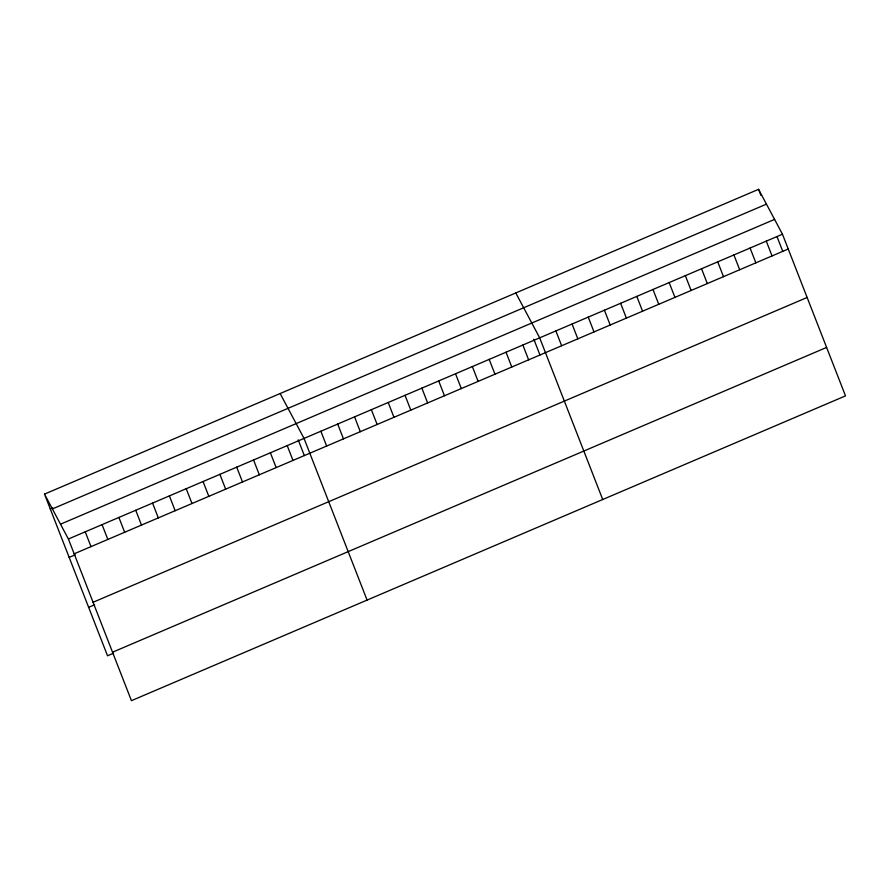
<?xml version="1.0" encoding="UTF-8"?>
<svg xmlns="http://www.w3.org/2000/svg" width="890" height="890" viewBox="0 0 890 890"><rect width="100%" height="100%" fill="white"/><g stroke="black" fill="none" stroke-linecap="round" stroke-linejoin="round"><path stroke-width="1.33" d="M44.5 494.117L758.569 189.325L782.466 234.215L845.5 395.883L131.431 700.675L68.397 539.006L44.5 494.117L107.534 655.785L113.542 653.227M50.274 508.924L52.677 507.89M52.388 508.924L766.457 204.133M60.509 524.188L774.578 219.396M68.397 539.006L782.466 234.215M74.17 553.814L788.24 249.022M69.164 557.385L75.183 554.826M93.072 602.274L807.13 297.482M88.633 607.325L94.651 604.755M112.54 652.214L826.599 347.423M515.788 292.955L539.685 337.844L602.719 499.513M280.139 393.536L304.046 438.425L367.08 600.094M758.569 189.325L760.972 195.489M777.092 236.84L782.766 251.381M766.279 241.123L772.053 255.931M750.092 248.032L755.866 262.839M733.905 254.941L739.679 269.748M717.729 261.849L723.492 276.656M701.543 268.758L707.316 283.565M685.356 275.666L691.13 290.474M669.169 282.575L674.943 297.382M652.982 289.484L658.756 304.291M636.795 296.392L642.569 311.2M620.608 303.301L626.382 318.108M604.421 310.209L610.195 325.017M588.245 317.118L594.008 331.926M572.059 324.027L577.832 338.834M555.872 330.935L561.646 345.743M533.833 339.257L539.974 355.01M522.853 345.02L528.627 359.827M506.021 352.206L511.795 367.014M489.189 359.393L494.962 374.201M472.356 366.58L478.13 381.387M455.524 373.767L461.298 388.563M438.692 380.942L444.466 395.75M421.86 388.129L427.634 402.936M405.028 395.316L410.802 410.123M388.196 402.503L393.97 417.31M371.364 409.689L377.137 424.486M354.543 416.865L360.305 431.672M337.711 424.052L343.473 438.859M320.878 431.238L326.641 446.046M298.195 439.838L304.336 455.591M287.214 445.601L292.988 460.408M270.382 452.788L276.156 467.595M253.55 459.974L259.324 474.782M236.718 467.161L242.492 481.968M219.886 474.348L225.66 489.144M203.054 481.523L208.827 496.331M186.221 488.71L191.995 503.518M169.389 495.897L175.163 510.704M152.557 503.084L158.331 517.891M135.725 510.27L141.499 525.067M118.893 517.446L124.667 532.253M102.061 524.633L107.835 539.44M85.229 531.82L91.002 546.627"/></g></svg>
